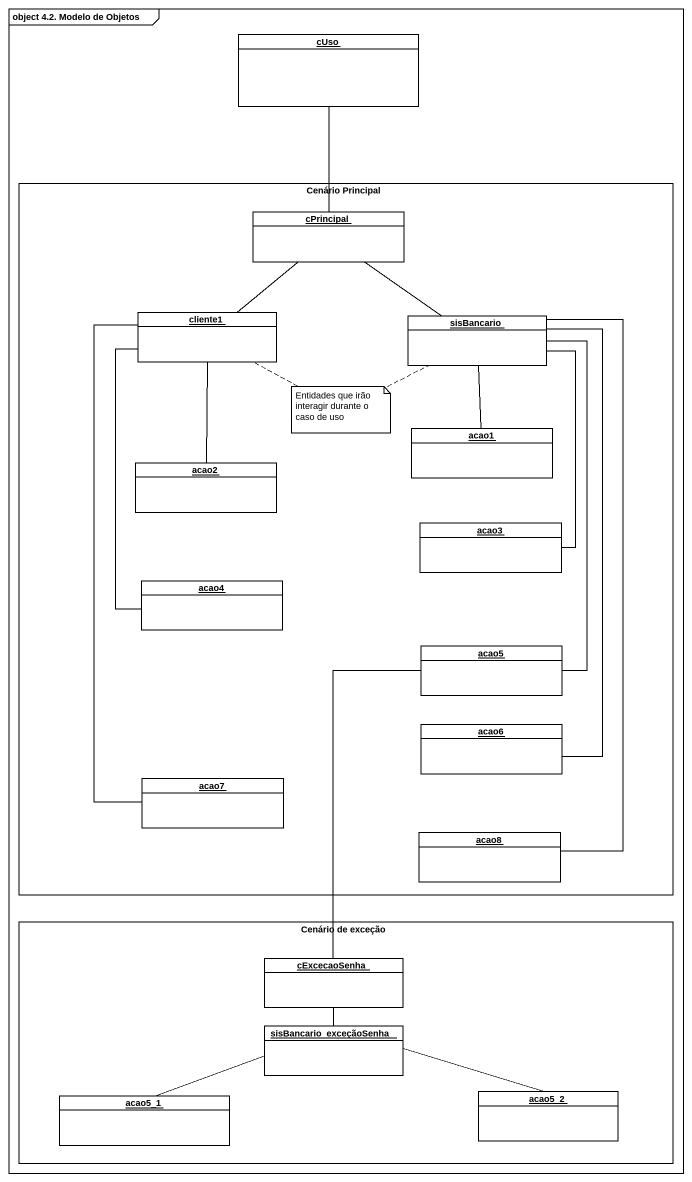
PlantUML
@startuml
mainframe object 4.2. Modelo de Objetos
hide circle
hide empty members
object cUso
rectangle "Cenário Principal" as Cenário_Principal {
  object cPrincipal
  object cliente1
  object sisBancario
  object acao1
  object acao2
  object acao3
  object acao4
  object acao5
  object acao6
  object acao7
  object acao8
}
rectangle "Cenário de exceção" as Cenário_de_exceção {
  object cExcecaoSenha
  object sisBancario_exceçãoSenha
  object acao5_1
  object acao5_2
}
cUso -- cPrincipal
cliente1 -up- cPrincipal
cliente1 -- acao2
cliente1 -- acao4
cliente1 -- acao7
sisBancario -up- cPrincipal
sisBancario -- acao1
sisBancario -- acao3
sisBancario -- acao5
sisBancario -- acao6
sisBancario -- acao8
acao5 -- cExcecaoSenha
sisBancario_exceçãoSenha -up- cExcecaoSenha
sisBancario_exceçãoSenha -left- acao5_1
sisBancario_exceçãoSenha -right- acao5_2
note as N1
  Entidades que irão interagir durante o caso de uso
end note
N1 .. cliente1
N1 .. sisBancario
@enduml
